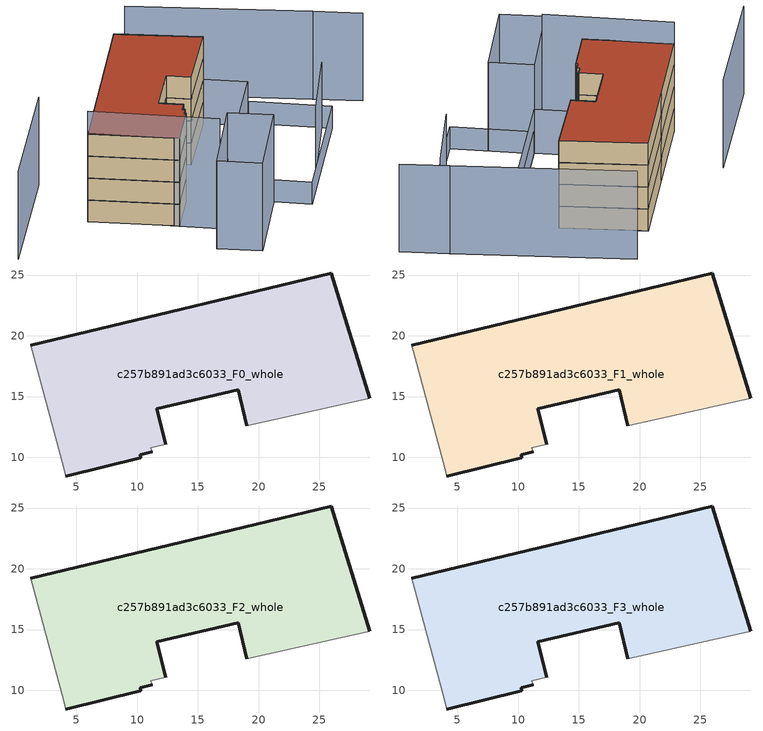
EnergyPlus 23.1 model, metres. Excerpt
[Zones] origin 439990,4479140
c257b891ad3c6033_F0_whole
 floor ground (EU_floor_Construction): 29.13,14.85 25.97,25.17 13.61,22.19 1.26,19.2 3.96,9.15 4.13,8.46 10.3,9.95 10.24,10.21 11.23,10.44 11.14,10.8 12.37,11.08 11.61,13.99 18.31,15.56 19.03,12.58 z0
 wall outside (EU_wall_Construction): 19.03,12.58 18.31,15.56 11.61,13.99 12.37,11.08 / 11.23,10.44 10.24,10.21 10.3,9.95 4.13,8.46 / 1.26,19.2 13.61,22.19 25.97,25.17 29.13,14.85 z0:3
 wall adiabatic (EU_wall_Construction): 29.13,14.85 19.03,12.58 / 12.37,11.08 11.14,10.8 11.23,10.44 / 4.13,8.46 3.96,9.15 1.26,19.2 z0:3
c257b891ad3c6033_F1_whole
 floor to c257b891ad3c6033_F0_whole (EU_floor_Construction): 29.13,14.85 25.97,25.17 13.61,22.19 1.26,19.2 3.96,9.15 4.13,8.46 10.3,9.95 10.24,10.21 11.23,10.44 11.13,10.8 12.37,11.08 11.61,13.99 18.31,15.56 19.03,12.58 z3
 wall outside (EU_wall_Construction): 19.03,12.58 18.31,15.56 11.61,13.99 12.37,11.08 / 11.23,10.44 10.24,10.21 10.3,9.95 4.13,8.46 / 1.26,19.2 13.61,22.19 25.97,25.17 29.13,14.85 z3:6
 wall adiabatic (EU_wall_Construction): 29.13,14.85 19.03,12.58 / 12.37,11.08 11.14,10.8 11.23,10.44 / 4.13,8.46 3.96,9.15 1.26,19.2 z3:6
c257b891ad3c6033_F2_whole
 floor to c257b891ad3c6033_F1_whole (EU_floor_Construction): 29.13,14.85 25.97,25.17 13.61,22.19 1.26,19.2 3.96,9.15 4.13,8.46 10.3,9.95 10.24,10.21 11.23,10.44 11.13,10.8 12.37,11.08 11.61,13.99 18.31,15.56 19.03,12.58 z6
 wall outside (EU_wall_Construction): 19.03,12.58 18.31,15.56 11.61,13.99 12.37,11.08 / 11.23,10.44 10.24,10.21 10.3,9.95 4.13,8.46 / 1.26,19.2 13.61,22.19 25.97,25.17 29.13,14.85 z6:9
 wall adiabatic (EU_wall_Construction): 29.13,14.85 19.03,12.58 / 12.37,11.08 11.14,10.8 11.23,10.44 / 4.13,8.46 3.96,9.15 1.26,19.2 z6:9
c257b891ad3c6033_F3_whole
 floor to c257b891ad3c6033_F2_whole (EU_floor_Construction): 29.13,14.85 25.97,25.17 13.61,22.19 1.26,19.2 3.96,9.15 4.13,8.46 10.3,9.95 10.24,10.21 11.23,10.44 11.13,10.8 12.37,11.08 11.61,13.99 18.31,15.56 19.03,12.58 z9
 wall outside (EU_wall_Construction): 19.03,12.58 18.31,15.56 11.61,13.99 12.37,11.08 / 11.23,10.44 10.24,10.21 10.3,9.95 4.13,8.46 / 1.26,19.2 13.61,22.19 25.97,25.17 29.13,14.85 z9:12
 wall adiabatic (EU_wall_Construction): 29.13,14.85 19.03,12.58 / 12.37,11.08 11.14,10.8 11.23,10.44 / 4.13,8.46 3.96,9.15 1.26,19.2 z9:12
 roof outside (EU_roof_Construction): 25.97,25.17 29.13,14.85 19.03,12.58 18.31,15.56 11.61,13.99 12.37,11.08 11.14,10.8 11.23,10.44 10.24,10.21 10.3,9.95 4.13,8.46 3.96,9.15 1.26,19.2 13.61,22.19 z12
shading: 41.41,-0.99 39.67,4.85 / 39.69,4.77 33.01,26.42 / 7.88,27.98 -10.4,23.73 / 1.85,-3.06 0.44,2.33 / 0.44,2.33 12.25,5.41 / 12.25,5.41 13.66,0.03 / 13.66,0.03 1.85,-3.06 z0:12; 22.52,-2.05 33.3,1.21 z0:9; 12.62,5.47 31.31,9.92 / 31.31,9.92 33.67,-0.02 / 33.67,-0.02 14.98,-4.46 / 14.98,-4.46 12.62,5.47 z0:3; 1.53,19.27 5.24,3.78 z0:15; 30.68,9.75 12.41,5.42 / 12.41,5.42 11.14,10.8 / 11.14,10.8 29.4,15.13 / 29.4,15.13 30.68,9.75 z0:6
[Building]
EU S2 Campaign: North Axis=0; Terrain=City; Solar Distribution=FullExterior
[Site:Location]
Madrid: Latitude=40.5; Longitude=-3.5; Time Zone=1; Elevation=609
[SizingPeriod:WeatherFileDays]
AnnualSizingPeriod: Begin Month=1; Begin Day of Month=1; End Month=12; End Day of Month=31; Day of Week for Start Day=Monday; Use Weather File Daylight Saving Period=No; Use Weather File Rain and Snow Indicators=No
[MATERIAL]
EU_InternalMass_Material: Roughness=MediumRough; Thickness=0.1; Conductivity=1; Density=1800; Specific Heat=900; Thermal Absorptance=0.9; Solar Absorptance=0.7; Visible Absorptance=0.7
[MATERIAL:NOMASS] Roughness=MediumRough; Thermal Absorptance=0.9; Solar Absorptance=0.7; Visible Absorptance=0.7
Name | Thermal Resistance
EU_wall_NoMass; EU_roof_NoMass | 2.16768
EU_floor_NoMass | 1.14339
[CONSTRUCTION]
EU_wall_Construction: EU_wall_NoMass
EU_roof_Construction: EU_roof_NoMass
EU_floor_Construction: EU_floor_NoMass
EU_InternalMass_Construction: EU_InternalMass_Material
[ZONE] Type=1; Multiplier=1; Ceiling Height=autocalculate; Floor Area=autocalculate; Part of Total Floor Area=Yes
Name | Volume
c257b891ad3c6033_F0_whole | 764.105
c257b891ad3c6033_F1_whole; c257b891ad3c6033_F2_whole; c257b891ad3c6033_F3_whole | 764.106
[INTERNALMASS] Construction=EU_InternalMass_Construction; Surface Area=254.714
Name | Zone or ZoneList
c257b891ad3c6033_F0_whole_EU_InternalMass | c257b891ad3c6033_F0_whole
c257b891ad3c6033_F1_whole_EU_InternalMass | c257b891ad3c6033_F1_whole
c257b891ad3c6033_F2_whole_EU_InternalMass | c257b891ad3c6033_F2_whole
c257b891ad3c6033_F3_whole_EU_InternalMass | c257b891ad3c6033_F3_whole
[OTHEREQUIPMENT] Fuel Type=Electricity; Design Level Calculation Method=Watts/Area; Power per Zone Floor Area=1; Fraction Latent=0; Fraction Radiant=0; Fraction Lost=0; Carbon Dioxide Generation Rate=0; EndUse Subcategory=EU_Step8_InternalGains
Name | Zone or ZoneList or Space or SpaceList | Schedule
EU_Step8_InternalGain_c257b891ad3c6033_F0_whole_f000 | c257b891ad3c6033_F0_whole | EU_Step8_GainSchedule_c257b891ad3c6033_F0_whole_f000
EU_Step8_InternalGain_c257b891ad3c6033_F1_whole_f000 | c257b891ad3c6033_F1_whole | EU_Step8_GainSchedule_c257b891ad3c6033_F1_whole_f000
EU_Step8_InternalGain_c257b891ad3c6033_F2_whole_f000 | c257b891ad3c6033_F2_whole | EU_Step8_GainSchedule_c257b891ad3c6033_F2_whole_f000
EU_Step8_InternalGain_c257b891ad3c6033_F3_whole_f000 | c257b891ad3c6033_F3_whole | EU_Step8_GainSchedule_c257b891ad3c6033_F3_whole_f000
[ZONEVENTILATION:DESIGNFLOWRATE] Schedule=EU_AlwaysOn; Design Flow Rate Calculation Method=AirChanges/Hour; Air Changes per Hour=0.480546; Ventilation Type=Natural; Fan Pressure Rise=0; Fan Total Efficiency=1; Constant Term Coefficient=1; Temperature Term Coefficient=0; Velocity Term Coefficient=0; Velocity Squared Term Coefficient=0; Minimum Indoor Temperature=-100; Maximum Indoor Temperature=100; Delta Temperature=-100; Minimum Outdoor Temperature=-100; Maximum Outdoor Temperature=100; Maximum Wind Speed=40
Name | Zone or ZoneList or Space or SpaceList
EU_ConstantAir_c257b891ad3c6033_F0_whole | c257b891ad3c6033_F0_whole
EU_ConstantAir_c257b891ad3c6033_F1_whole | c257b891ad3c6033_F1_whole
EU_ConstantAir_c257b891ad3c6033_F2_whole | c257b891ad3c6033_F2_whole
EU_ConstantAir_c257b891ad3c6033_F3_whole | c257b891ad3c6033_F3_whole
[HVACTEMPLATE:THERMOSTAT] Constant Heating Setpoint=20; Constant Cooling Setpoint=50
EU_HeatOnly_c257b891ad3c6033_F0_whole; EU_HeatOnly_c257b891ad3c6033_F1_whole; EU_HeatOnly_c257b891ad3c6033_F2_whole; EU_HeatOnly_c257b891ad3c6033_F3_whole
[HVACTEMPLATE:ZONE:IDEALLOADSAIRSYSTEM] System Availability Schedule=EU_AlwaysOn; Maximum Heating Supply Air Temperature=50; Minimum Cooling Supply Air Temperature=13; Maximum Heating Supply Air Humidity Ratio=0.0156; Minimum Cooling Supply Air Humidity Ratio=0.0077; Heating Limit=NoLimit; Cooling Limit=NoLimit; Heating Availability Schedule=EU_AlwaysOn; Cooling Availability Schedule=EU_CoolingOff; Dehumidification Control Type=ConstantSensibleHeatRatio; Cooling Sensible Heat Ratio=0.7; Dehumidification Setpoint=60; Humidification Control Type=None; Humidification Setpoint=30; Outdoor Air Method=None; Outdoor Air Flow Rate per Person=0.00944; Outdoor Air Flow Rate per Zone Floor Area=0; Outdoor Air Flow Rate per Zone=0; Demand Controlled Ventilation Type=None; Outdoor Air Economizer Type=NoEconomizer; Heat Recovery Type=None; Sensible Heat Recovery Effectiveness=0.7; Latent Heat Recovery Effectiveness=0.65
Name | Template Thermostat
c257b891ad3c6033_F0_whole | EU_HeatOnly_c257b891ad3c6033_F0_whole
c257b891ad3c6033_F1_whole | EU_HeatOnly_c257b891ad3c6033_F1_whole
c257b891ad3c6033_F2_whole | EU_HeatOnly_c257b891ad3c6033_F2_whole
c257b891ad3c6033_F3_whole | EU_HeatOnly_c257b891ad3c6033_F3_whole
[SIZING:ZONE] Zone Cooling Design Supply Air Temperature Input Method=SupplyAirTemperature; Zone Cooling Design Supply Air Temperature=13; Zone Heating Design Supply Air Temperature Input Method=SupplyAirTemperature; Zone Heating Design Supply Air Temperature=50; Zone Cooling Design Supply Air Humidity Ratio=0.008; Zone Heating Design Supply Air Humidity Ratio=0.008; Cooling Design Air Flow Method=DesignDay; Cooling Design Air Flow Rate=0; Cooling Minimum Air Flow per Zone Floor Area=0.000762; Cooling Minimum Air Flow=0; Cooling Minimum Air Flow Fraction=0.2; Heating Design Air Flow Method=DesignDay; Heating Design Air Flow Rate=0; Heating Maximum Air Flow per Zone Floor Area=0.002032; Heating Maximum Air Flow=0.141576; Heating Maximum Air Flow Fraction=0.3; Account for Dedicated Outdoor Air System=No; Dedicated Outdoor Air System Control Strategy=NeutralSupplyAir; Dedicated Outdoor Air Low Setpoint Temperature for Design=autosize; Dedicated Outdoor Air High Setpoint Temperature for Design=autosize; Zone Load Sizing Method=Sensible Load Only No Latent Load; Zone Latent Cooling Design Supply Air Humidity Ratio Input Method=HumidityRatioDifference; Zone Cooling Design Supply Air Humidity Ratio Difference=0.005; Zone Latent Heating Design Supply Air Humidity Ratio Input Method=HumidityRatioDifference; Zone Humidification Design Supply Air Humidity Ratio Difference=0.005
c257b891ad3c6033_F0_whole; c257b891ad3c6033_F1_whole; c257b891ad3c6033_F2_whole; c257b891ad3c6033_F3_whole
[SCHEDULE:CONSTANT]
Name | Hourly Value
EU_AlwaysOn | 1
EU_CoolingOff | 0
[SCHEDULE:FILE] Column Number=1; Rows to Skip at Top=0; Number of Hours of Data=8760; Column Separator=Comma; Interpolate to Timestep=No; Minutes per Item=60; Adjust Schedule for Daylight Savings=Yes
Name | File
EU_Step8_GainSchedule_c257b891ad3c6033_F0_whole_f000 | ../../schedules/c257b891ad3c6033/c257b891ad3c6033_F0_whole_f000_gain.csv
EU_Step8_GainSchedule_c257b891ad3c6033_F1_whole_f000 | ../../schedules/c257b891ad3c6033/c257b891ad3c6033_F1_whole_f000_gain.csv
EU_Step8_GainSchedule_c257b891ad3c6033_F2_whole_f000 | ../../schedules/c257b891ad3c6033/c257b891ad3c6033_F2_whole_f000_gain.csv
EU_Step8_GainSchedule_c257b891ad3c6033_F3_whole_f000 | ../../schedules/c257b891ad3c6033/c257b891ad3c6033_F3_whole_f000_gain.csv
